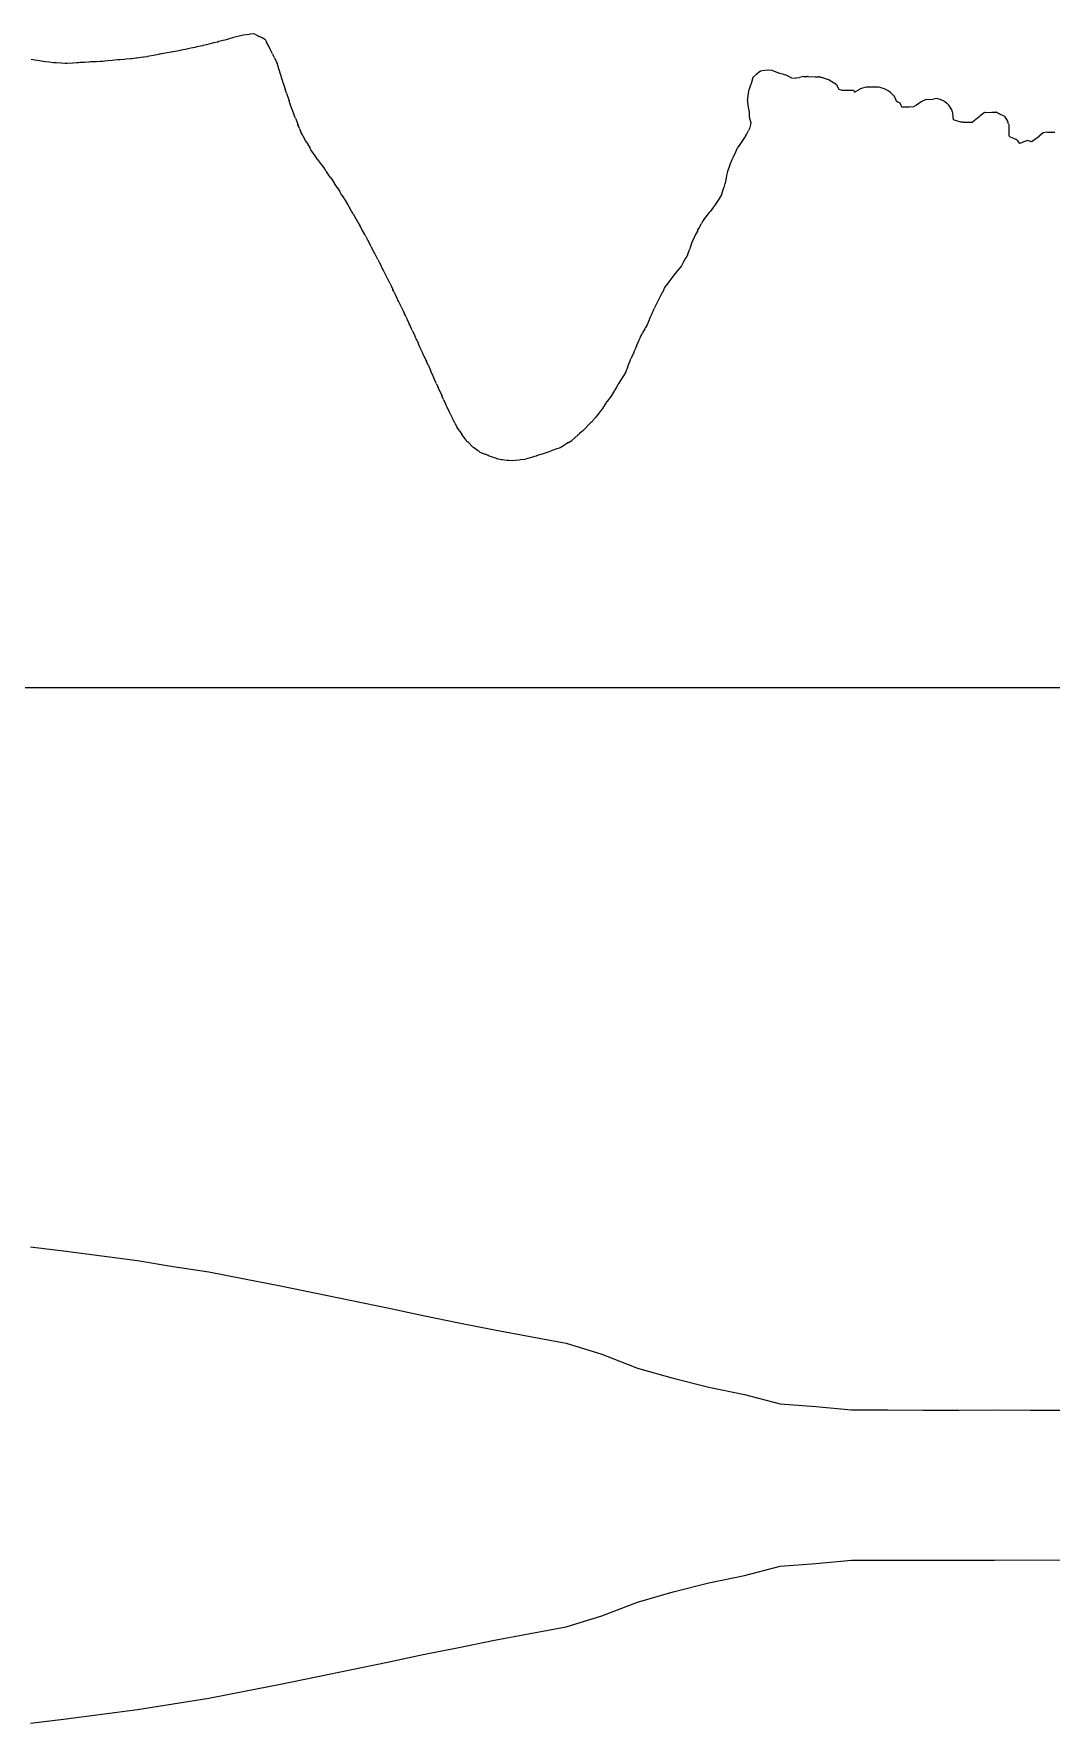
# Model space of a CAD drawing. Extents: x -27 to 218, y -64 to 34.
# Drawn here: x 67.72 to 95.78, y -61.37 to -14.77 of the extents above; entities that cross this region are included whole.
import ezdxf

# ---------------------------------------------------------------- set-up
doc = ezdxf.new("R2010")
doc.units = 0

msp = doc.modelspace()

# ---------------------------------------------------------------- linework, layer by layer
at = {"layer": 'BOUNDING_BOX'}
msp.add_line((-26.9146, -32.804), (150.3456, -32.804), dxfattribs=at)
at = {"layer": 'MIDPLANE_Z0_OUTLINE'}
for p, q in [((73.1317, -14.9062), (73.0194, -14.9359)), ((73.1976, -14.8885), (73.1317, -14.9062)), ((73.2615, -14.8713), (73.1976, -14.8885)), ((73.3444, -14.8496), (73.2615, -14.8713)), ((73.4567, -14.8202), (73.3444, -14.8496)), ((73.5031, -14.8134), (73.4567, -14.8202)), ((73.6687, -14.7891), (73.5031, -14.8134)), ((73.6694, -14.789), (73.6687, -14.7891)), ((73.6741, -14.7884), (73.6694, -14.789)), ((73.7746, -14.7747), (73.6741, -14.7884)), ((73.7817, -14.7737), (73.7746, -14.7747)), ((73.8119, -14.7884), (73.7817, -14.7737)), ((73.8119, -14.7884), (73.9347, -14.8481)), ((73.9944, -14.879), (73.9347, -14.8481)), ((74.1067, -14.9371), (73.9944, -14.879)), ((71.0694, -15.3614), (70.8567, -15.404)), ((71.1657, -15.3421), (71.0694, -15.3614)), ((71.177, -15.34), (71.1657, -15.3421)), ((71.1817, -15.3391), (71.177, -15.34)), ((71.2279, -15.3303), (71.1817, -15.3391)), ((71.2497, -15.3261), (71.2279, -15.3303)), ((71.3944, -15.2996), (71.2497, -15.3261)), ((71.5067, -15.279), (71.3944, -15.2996)), ((71.541, -15.2725), (71.5067, -15.279)), ((71.5649, -15.2679), (71.541, -15.2725)), ((71.7194, -15.2397), (71.5649, -15.2679)), ((71.8317, -15.2191), (71.7194, -15.2397)), ((71.8972, -15.2051), (71.8317, -15.2191)), ((71.9677, -15.1901), (71.8972, -15.2051)), ((72.0444, -15.1746), (71.9677, -15.1901)), ((72.1567, -15.1519), (72.0444, -15.1746)), ((72.2146, -15.1381), (72.1567, -15.1519)), ((72.3188, -15.1134), (72.2146, -15.1381)), ((72.3694, -15.1014), (72.3188, -15.1134)), ((72.3852, -15.0976), (72.3694, -15.1014)), ((72.4674, -15.0786), (72.3852, -15.0976)), ((72.4817, -15.0753), (72.4674, -15.0786)), ((72.6726, -15.0263), (72.4817, -15.0753)), ((72.6944, -15.0207), (72.6726, -15.0263)), ((72.771, -15.0011), (72.6944, -15.0207)), ((72.771, -15.0011), (72.7821, -14.9983)), ((72.7821, -14.9983), (72.8067, -14.9922)), ((72.8141, -14.9902), (72.8067, -14.9922)), ((72.819, -14.9888), (72.8141, -14.9902)), ((73.0194, -14.9359), (72.819, -14.9888)), ((74.1191, -14.9608), (74.1067, -14.9371)), ((74.1287, -14.9791), (74.1191, -14.9608)), ((74.1328, -14.9877), (74.1287, -14.9791)), ((74.1393, -15.0011), (74.1328, -14.9877)), ((74.1954, -15.1134), (74.1393, -15.0011)), ((74.2367, -15.1961), (74.1954, -15.1134)), ((74.2918, -15.3077), (74.2367, -15.1961)), ((74.3008, -15.3261), (74.2918, -15.3077)), ((74.3008, -15.3261), (74.3194, -15.3645)), ((74.3436, -15.4143), (74.3194, -15.3645)), ((67.7533, -15.5045), (67.6441, -15.4841)), ((67.8194, -15.515), (67.7533, -15.5045)), ((67.9317, -15.5327), (67.8194, -15.515)), ((67.9801, -15.5379), (67.9317, -15.5327)), ((68.0386, -15.5442), (67.9801, -15.5379)), ((68.1444, -15.5578), (68.0386, -15.5442)), ((68.2567, -15.5723), (68.1444, -15.5578)), ((68.2976, -15.5738), (68.2567, -15.5723)), ((68.3327, -15.5752), (68.2976, -15.5738)), ((68.4694, -15.586), (68.3327, -15.5752)), ((68.5817, -15.5949), (68.4694, -15.586)), ((68.6151, -15.5939), (68.5817, -15.5949)), ((68.6397, -15.5931), (68.6151, -15.5939)), ((68.7944, -15.5825), (68.6397, -15.5931)), ((68.9067, -15.5748), (68.7944, -15.5825)), ((68.9518, -15.5712), (68.9067, -15.5748)), ((68.9896, -15.5682), (68.9518, -15.5712)), ((69.1194, -15.5618), (68.9896, -15.5682)), ((69.2317, -15.5563), (69.1194, -15.5618)), ((69.2854, -15.5509), (69.2317, -15.5563)), ((69.3372, -15.5456), (69.2854, -15.5509)), ((69.4444, -15.5432), (69.3372, -15.5456)), ((69.5567, -15.5408), (69.4444, -15.5432)), ((69.6148, -15.5349), (69.5567, -15.5408)), ((69.6794, -15.5285), (69.6148, -15.5349)), ((69.7694, -15.5196), (69.6794, -15.5285)), ((69.8817, -15.5085), (69.7694, -15.5196)), ((69.941, -15.5036), (69.8817, -15.5085)), ((70.0371, -15.4957), (69.941, -15.5036)), ((70.0944, -15.4899), (70.0371, -15.4957)), ((70.2067, -15.4785), (70.0944, -15.4899)), ((70.2558, -15.4744), (70.2067, -15.4785)), ((70.3948, -15.463), (70.2558, -15.4744)), ((70.4194, -15.4606), (70.3948, -15.463)), ((70.5317, -15.4497), (70.4194, -15.4606)), ((70.5528, -15.4468), (70.5317, -15.4497)), ((70.6155, -15.4384), (70.5528, -15.4468)), ((70.7444, -15.4211), (70.6155, -15.4384)), ((70.7644, -15.4184), (70.7444, -15.4211)), ((70.8441, -15.406), (70.7644, -15.4184)), ((70.8567, -15.404), (70.8441, -15.406)), ((74.3555, -15.4384), (74.3436, -15.4143)), ((74.3555, -15.4384), (74.4317, -15.5929)), ((74.4397, -15.6184), (74.4317, -15.5929)), ((74.4455, -15.6373), (74.4397, -15.6184)), ((74.4472, -15.6424), (74.4455, -15.6373)), ((74.4499, -15.6511), (74.4472, -15.6424)), ((74.4844, -15.7634), (74.4499, -15.6511)), ((74.522, -15.8859), (74.4844, -15.7634)), ((87.7567, -15.8071), (87.6444, -15.8996)), ((87.8079, -15.799), (87.7567, -15.8071)), ((87.9576, -15.7753), (87.8079, -15.799)), ((87.9694, -15.7801), (87.9576, -15.7753)), ((88.0817, -15.7909), (87.9694, -15.7801)), ((88.0962, -15.7965), (88.0817, -15.7909)), ((88.2154, -15.8424), (88.0962, -15.7965)), ((88.2944, -15.8664), (88.2154, -15.8424)), ((74.5378, -15.9352), (74.522, -15.8859)), ((74.5509, -15.9761), (74.5378, -15.9352)), ((74.5851, -16.0884), (74.5509, -15.9761)), ((74.599, -16.1339), (74.5851, -16.0884)), ((74.599, -16.1339), (74.6444, -16.2741)), ((74.6444, -16.2741), (74.6532, -16.3011)), ((74.6541, -16.3042), (74.6532, -16.3011)), ((74.6773, -16.3805), (74.6541, -16.3042)), ((87.4317, -16.3988), (87.4469, -16.3011)), ((87.4562, -16.2766), (87.4469, -16.3011)), ((87.4581, -16.2706), (87.4562, -16.2766)), ((87.5163, -16.0884), (87.4581, -16.2706)), ((87.518, -16.0833), (87.5163, -16.0884)), ((87.5528, -15.9761), (87.518, -16.0833)), ((87.6444, -15.8996), (87.5528, -15.9761)), ((88.4067, -15.9004), (88.2944, -15.8664)), ((88.4182, -15.9031), (88.4067, -15.9004)), ((88.4679, -15.9149), (88.4182, -15.9031)), ((88.58, -15.9729), (88.4679, -15.9149)), ((88.5863, -15.9761), (88.58, -15.9729)), ((88.5863, -15.9761), (88.6194, -15.9854)), ((88.6194, -15.9854), (88.7142, -15.9937)), ((88.7142, -15.9937), (88.7317, -15.9922)), ((88.7317, -15.9922), (88.838, -15.9761)), ((88.9444, -15.9505), (88.838, -15.9761)), ((88.9444, -15.9505), (89.0275, -15.9518)), ((89.0275, -15.9518), (89.0567, -15.9523)), ((89.0779, -15.955), (89.0567, -15.9523)), ((89.0779, -15.955), (89.2694, -15.958)), ((89.2694, -15.958), (89.3385, -15.9591)), ((89.3385, -15.9591), (89.3817, -15.9598)), ((89.3958, -15.962), (89.3817, -15.9598)), ((89.3958, -15.962), (89.4475, -15.9761)), ((89.4475, -15.9761), (89.4705, -15.9833)), ((89.4705, -15.9833), (89.5944, -16.0218)), ((89.5944, -16.0218), (89.6452, -16.0376)), ((89.6452, -16.0376), (89.7067, -16.0781)), ((89.7067, -16.0781), (89.7069, -16.0782)), ((89.7069, -16.0782), (89.7231, -16.0884)), ((89.7231, -16.0884), (89.8433, -16.1646)), ((89.8433, -16.1646), (89.9194, -16.2968)), ((89.9194, -16.2968), (89.9225, -16.3)), ((89.9225, -16.3), (89.9236, -16.3011)), ((89.9236, -16.3011), (90.0046, -16.3282)), ((90.3567, -16.3824), (90.498, -16.3011)), ((90.5128, -16.2955), (90.498, -16.3011)), ((90.5694, -16.2742), (90.5128, -16.2955)), ((90.6817, -16.2483), (90.5694, -16.2742)), ((90.6874, -16.2485), (90.6817, -16.2483)), ((90.7326, -16.2503), (90.6874, -16.2485)), ((90.8944, -16.2451), (90.7326, -16.2503)), ((91.0067, -16.2415), (90.8944, -16.2451)), ((91.0156, -16.2433), (91.0067, -16.2415)), ((91.0564, -16.2515), (91.0156, -16.2433)), ((91.1938, -16.2996), (91.0564, -16.2515)), ((91.198, -16.3011), (91.1938, -16.2996)), ((91.198, -16.3011), (91.2194, -16.3118)), ((74.6881, -16.4134), (74.6773, -16.3805)), ((74.6881, -16.4134), (74.7567, -16.6228)), ((74.7573, -16.6243), (74.7567, -16.6228)), ((74.7576, -16.6252), (74.7573, -16.6243)), ((74.7577, -16.6255), (74.7576, -16.6252)), ((74.7579, -16.6261), (74.7577, -16.6255)), ((74.7986, -16.7384), (74.7579, -16.6261)), ((74.844, -16.8639), (74.7986, -16.7384)), ((87.3985, -16.6261), (87.4296, -16.4134)), ((87.3985, -16.6261), (87.4001, -16.6398)), ((87.4001, -16.6398), (87.4019, -16.6559)), ((87.4019, -16.6559), (87.4142, -16.7384)), ((87.4142, -16.7384), (87.4298, -16.8432)), ((87.4317, -16.3988), (87.4296, -16.4134)), ((90.0046, -16.3282), (90.0317, -16.332)), ((90.0317, -16.332), (90.1037, -16.3302)), ((90.1037, -16.3302), (90.2444, -16.3268)), ((90.2444, -16.3268), (90.3246, -16.3332)), ((90.3246, -16.3332), (90.3567, -16.3824)), ((91.2194, -16.3118), (91.2872, -16.3457)), ((91.2872, -16.3457), (91.3317, -16.3778)), ((91.3317, -16.3778), (91.3355, -16.3817)), ((91.3355, -16.3817), (91.3663, -16.4134)), ((91.3663, -16.4134), (91.454, -16.5038)), ((91.498, -16.609), (91.454, -16.5038)), ((91.5051, -16.6261), (91.498, -16.609)), ((91.5051, -16.6261), (91.5444, -16.6502)), ((91.5444, -16.6502), (91.6068, -16.6761)), ((91.6068, -16.6761), (91.6258, -16.7384)), ((91.6258, -16.7384), (91.6567, -16.8016)), ((92.0462, -16.7472), (91.9817, -16.7873)), ((92.0603, -16.7384), (92.0462, -16.7472)), ((92.1944, -16.655), (92.0603, -16.7384)), ((92.2158, -16.6417), (92.1944, -16.655)), ((92.2409, -16.6261), (92.2158, -16.6417)), ((92.3067, -16.5936), (92.2409, -16.6261)), ((92.3422, -16.5906), (92.3067, -16.5936)), ((92.3422, -16.5906), (92.5194, -16.5732)), ((92.6317, -16.5621), (92.5194, -16.5732)), ((92.64, -16.5638), (92.6317, -16.5621)), ((92.6848, -16.573), (92.64, -16.5638)), ((92.8104, -16.6242), (92.6848, -16.573)), ((92.815, -16.6261), (92.8104, -16.6242)), ((92.815, -16.6261), (92.8444, -16.6458)), ((92.8444, -16.6458), (92.9, -16.6829)), ((92.9, -16.6829), (92.9559, -16.7384)), ((92.9559, -16.7384), (92.9567, -16.7392)), ((92.9569, -16.7394), (92.9567, -16.7392)), ((93.0381, -16.8697), (92.9569, -16.7394)), ((74.8625, -16.9119), (74.844, -16.8639)), ((74.8776, -16.9511), (74.8625, -16.9119)), ((74.9185, -17.0634), (74.8776, -16.9511)), ((74.9321, -17.1007), (74.9185, -17.0634)), ((74.9321, -17.1007), (74.9694, -17.1956)), ((74.9694, -17.1956), (75.001, -17.2761)), ((87.4298, -16.8432), (87.4317, -16.8562)), ((87.4317, -16.8562), (87.4453, -16.9375)), ((87.4453, -16.9375), (87.4468, -16.9511)), ((87.4468, -16.9511), (87.4468, -17.0634)), ((87.4468, -17.0634), (87.4857, -17.1966)), ((87.4915, -17.2163), (87.4815, -17.2761)), ((87.4857, -17.1966), (87.4915, -17.2163)), ((91.6826, -16.8008), (91.6567, -16.8016)), ((91.8109, -16.7969), (91.6826, -16.8008)), ((91.8694, -16.7936), (91.8109, -16.7969)), ((91.9817, -16.7873), (91.8694, -16.7936)), ((93.0575, -16.934), (93.0381, -16.8697)), ((93.0627, -16.9511), (93.0575, -16.934)), ((93.0769, -17.0634), (93.0627, -16.9511)), ((93.0873, -17.1455), (93.0769, -17.0634)), ((93.1694, -17.1734), (93.0873, -17.1455)), ((93.2817, -17.2116), (93.1694, -17.1734)), ((93.2844, -17.2115), (93.2817, -17.2116)), ((93.3498, -17.208), (93.2844, -17.2115)), ((93.3498, -17.208), (93.4944, -17.2124)), ((93.4944, -17.2124), (93.6035, -17.2158)), ((93.6035, -17.2158), (93.6067, -17.2159)), ((93.7918, -17.0634), (93.6067, -17.2159)), ((93.8194, -17.0406), (93.7918, -17.0634)), ((93.924, -16.9545), (93.8194, -17.0406)), ((93.9281, -16.9511), (93.924, -16.9545)), ((93.9317, -16.9488), (93.9281, -16.9511)), ((93.9346, -16.9482), (93.9317, -16.9488)), ((93.9346, -16.9482), (94.1444, -16.9401)), ((94.1444, -16.9401), (94.1802, -16.9387)), ((94.1802, -16.9387), (94.2567, -16.9357)), ((94.2686, -16.9392), (94.2567, -16.9357)), ((94.2686, -16.9392), (94.3019, -16.9511)), ((94.3019, -16.9511), (94.335, -16.9687)), ((94.335, -16.9687), (94.4694, -17.0402)), ((94.4694, -17.0402), (94.4846, -17.0482)), ((94.4846, -17.0482), (94.4943, -17.0634)), ((94.4943, -17.0634), (94.5709, -17.1833)), ((94.5709, -17.1833), (94.5817, -17.2003)), ((94.6018, -17.256), (94.5817, -17.2003)), ((75.0038, -17.2837), (75.001, -17.2761)), ((75.0226, -17.3352), (75.0038, -17.2837)), ((75.0439, -17.3884), (75.0226, -17.3352)), ((75.0439, -17.3884), (75.0817, -17.4829)), ((75.1012, -17.5175), (75.0817, -17.4829)), ((75.1243, -17.5585), (75.1012, -17.5175)), ((75.1352, -17.5771), (75.1243, -17.5585)), ((75.1492, -17.6011), (75.1352, -17.5771)), ((75.2123, -17.7134), (75.1492, -17.6011)), ((87.3194, -17.6351), (87.2669, -17.7134)), ((87.3204, -17.6336), (87.3194, -17.6351)), ((87.3423, -17.6011), (87.3204, -17.6336)), ((87.3423, -17.6011), (87.3723, -17.549)), ((87.3723, -17.549), (87.4317, -17.4455)), ((87.4562, -17.3884), (87.4317, -17.4455)), ((87.4815, -17.2761), (87.4562, -17.3884)), ((94.6018, -17.256), (94.6064, -17.2761)), ((94.6064, -17.2761), (94.607, -17.3145)), ((94.607, -17.3145), (94.6083, -17.3884)), ((94.6083, -17.3884), (94.6116, -17.5712)), ((94.6116, -17.5712), (94.6182, -17.6011)), ((94.6182, -17.6011), (94.6284, -17.6057)), ((94.6284, -17.6057), (94.7944, -17.6805)), ((94.7944, -17.6805), (94.8244, -17.6835)), ((94.8244, -17.6835), (94.8354, -17.7134)), ((95.4444, -17.6036), (95.2886, -17.7134)), ((95.4444, -17.6036), (95.4479, -17.6011)), ((95.5567, -17.5037), (95.4479, -17.6011)), ((95.6749, -17.483), (95.5567, -17.5037)), ((95.6749, -17.483), (95.7694, -17.4836)), ((95.7694, -17.4836), (95.8752, -17.4843)), ((75.2419, -17.7659), (75.2123, -17.7134)), ((75.2419, -17.7659), (75.2944, -17.8541)), ((75.2944, -17.8541), (75.3374, -17.9261)), ((75.3416, -17.9336), (75.3374, -17.9261)), ((75.3623, -17.9705), (75.3416, -17.9336)), ((75.404, -18.0384), (75.3623, -17.9705)), ((75.404, -18.0384), (75.4067, -18.0429)), ((75.4101, -18.0476), (75.4067, -18.0429)), ((75.493, -18.1648), (75.4101, -18.0476)), ((75.5326, -18.2197), (75.493, -18.1648)), ((87.0677, -18.0384), (87.0026, -18.1779)), ((87.1067, -17.9516), (87.0677, -18.0384)), ((87.1214, -17.9282), (87.1067, -17.9516)), ((87.1227, -17.9261), (87.1214, -17.9282)), ((87.148, -17.8862), (87.1227, -17.9261)), ((87.1505, -17.8824), (87.148, -17.8862)), ((87.2669, -17.7134), (87.1505, -17.8824)), ((94.8354, -17.7134), (94.9067, -17.8022)), ((94.9568, -17.782), (94.9067, -17.8022)), ((95.1146, -17.7182), (94.9568, -17.782)), ((95.1194, -17.7197), (95.1146, -17.7182)), ((95.2317, -17.7534), (95.1194, -17.7197)), ((95.2762, -17.7221), (95.2317, -17.7534)), ((95.2886, -17.7134), (95.2762, -17.7221)), ((75.5552, -18.2511), (75.5326, -18.2197)), ((75.5552, -18.2511), (75.6194, -18.3414)), ((75.6285, -18.3543), (75.6194, -18.3414)), ((75.6352, -18.3634), (75.6285, -18.3543)), ((75.6352, -18.3634), (75.7317, -18.496)), ((75.7494, -18.5217), (75.7317, -18.496)), ((75.7643, -18.5435), (75.7494, -18.5217)), ((75.7736, -18.5571), (75.7643, -18.5435)), ((75.7867, -18.5761), (75.7736, -18.5571)), ((75.8637, -18.6884), (75.7867, -18.5761)), ((86.8478, -18.5761), (86.8265, -18.6819)), ((86.8689, -18.5159), (86.8478, -18.5761)), ((86.8835, -18.4743), (86.8689, -18.5159)), ((86.9265, -18.3634), (86.8835, -18.4743)), ((86.9687, -18.2511), (86.9265, -18.3634)), ((86.9944, -18.1955), (86.9687, -18.2511)), ((87.0026, -18.1779), (86.9944, -18.1955)), ((75.8966, -18.7363), (75.8637, -18.6884)), ((75.8966, -18.7363), (75.9444, -18.8059)), ((75.9444, -18.8059), (76.0099, -18.9011)), ((76.0144, -18.9076), (76.0099, -18.9011)), ((76.029, -18.9289), (76.0144, -18.9076)), ((76.052, -18.9623), (76.029, -18.9289)), ((76.0567, -18.9692), (76.052, -18.9623)), ((76.0843, -19.0134), (76.0567, -18.9692)), ((76.0843, -19.0134), (76.1554, -19.1274)), ((86.6808, -19.2261), (86.7464, -19.0134)), ((86.7802, -18.9027), (86.7464, -19.0134)), ((86.7804, -18.9011), (86.7802, -18.9024)), ((86.7802, -18.9024), (86.7802, -18.9027)), ((86.7804, -18.9011), (86.7815, -18.8949)), ((86.7815, -18.8949), (86.7817, -18.8935)), ((86.8252, -18.6884), (86.7817, -18.8935)), ((86.8265, -18.6819), (86.8252, -18.6884)), ((76.1973, -19.1946), (76.1554, -19.1274)), ((76.2169, -19.2261), (76.1973, -19.1946)), ((76.2169, -19.2261), (76.2694, -19.3104)), ((76.2802, -19.3277), (76.2694, -19.3104)), ((76.2868, -19.3384), (76.2802, -19.3277)), ((76.2868, -19.3384), (76.3817, -19.4907)), ((76.3944, -19.5128), (76.3817, -19.4907)), ((76.4038, -19.5291), (76.3944, -19.5128)), ((76.4087, -19.5376), (76.4038, -19.5291)), ((76.4164, -19.5511), (76.4087, -19.5376)), ((76.4808, -19.6634), (76.4164, -19.5511)), ((86.4567, -19.5641), (86.3775, -19.6634)), ((86.4638, -19.5552), (86.4567, -19.5641)), ((86.4672, -19.5511), (86.4638, -19.5552)), ((86.4752, -19.5361), (86.4672, -19.5511)), ((86.4791, -19.5287), (86.4752, -19.5361)), ((86.6062, -19.3384), (86.4791, -19.5287)), ((86.6694, -19.2431), (86.6062, -19.3384)), ((86.6705, -19.2416), (86.6694, -19.2431)), ((86.6808, -19.2261), (86.6705, -19.2416)), ((76.5222, -19.7356), (76.4808, -19.6634)), ((76.5222, -19.7356), (76.5944, -19.8617)), ((76.5944, -19.8617), (76.6027, -19.8761)), ((76.6041, -19.8786), (76.6027, -19.8761)), ((76.6406, -19.9422), (76.6041, -19.8786)), ((76.667, -19.9884), (76.6406, -19.9422)), ((76.667, -19.9884), (76.7067, -20.0577)), ((86.0573, -20.1439), (86.1317, -20.0056)), ((86.1419, -19.9884), (86.1317, -20.0056)), ((86.1819, -19.9202), (86.1419, -19.9884)), ((86.2078, -19.8761), (86.1819, -19.9202)), ((86.3444, -19.7048), (86.2078, -19.8761)), ((86.3523, -19.695), (86.3444, -19.7048)), ((86.3775, -19.6634), (86.3523, -19.695)), ((76.7259, -20.0933), (76.7067, -20.0577)), ((76.757, -20.1508), (76.7259, -20.0933)), ((76.7692, -20.1736), (76.757, -20.1508)), ((76.784, -20.2011), (76.7692, -20.1736)), ((76.8444, -20.3134), (76.784, -20.2011)), ((76.8707, -20.3621), (76.8444, -20.3134)), ((76.8707, -20.3621), (76.9194, -20.4527)), ((76.9194, -20.4527), (76.9589, -20.5261)), ((85.8988, -20.4603), (85.8689, -20.5261)), ((85.9208, -20.4121), (85.8988, -20.4603)), ((85.9704, -20.3134), (85.9208, -20.4121)), ((86.0194, -20.2152), (85.9704, -20.3134)), ((86.0231, -20.2079), (86.0194, -20.2152)), ((86.0265, -20.2011), (86.0231, -20.2079)), ((86.0265, -20.2011), (86.0573, -20.1439)), ((76.9629, -20.5335), (76.9589, -20.5261)), ((76.9844, -20.5734), (76.9629, -20.5335)), ((77.0194, -20.6384), (76.9844, -20.5734)), ((77.0194, -20.6384), (77.0317, -20.6614)), ((77.0427, -20.6827), (77.0317, -20.6614)), ((77.0962, -20.7866), (77.0427, -20.6827)), ((77.1125, -20.8184), (77.0962, -20.7866)), ((77.1292, -20.8511), (77.1125, -20.8184)), ((77.1869, -20.9634), (77.1292, -20.8511)), ((77.2065, -21.0014), (77.1869, -20.9634)), ((85.6944, -20.9654), (85.6397, -21.0685)), ((85.6955, -20.9634), (85.6944, -20.9654)), ((85.6967, -20.9612), (85.6955, -20.9634)), ((85.7438, -20.8766), (85.6967, -20.9612)), ((85.758, -20.8511), (85.7438, -20.8766)), ((85.758, -20.8511), (85.7816, -20.781)), ((85.7816, -20.781), (85.8067, -20.7065)), ((85.8303, -20.6384), (85.8067, -20.7065)), ((85.8477, -20.5879), (85.8303, -20.6384)), ((85.8689, -20.5261), (85.8477, -20.5879)), ((77.2065, -21.0014), (77.2444, -21.0754)), ((77.2444, -21.0754), (77.2962, -21.1761)), ((77.3002, -21.1839), (77.2962, -21.1761)), ((77.3167, -21.2161), (77.3002, -21.1839)), ((77.3539, -21.2884), (77.3167, -21.2161)), ((77.3539, -21.2884), (77.3567, -21.294)), ((77.36, -21.3006), (77.3567, -21.294)), ((77.4254, -21.4324), (77.36, -21.3006)), ((77.4425, -21.4671), (77.4254, -21.4324)), ((85.3694, -21.4341), (85.3145, -21.5011)), ((85.4817, -21.2976), (85.3694, -21.4341)), ((85.4894, -21.2884), (85.4817, -21.2976)), ((85.5479, -21.2179), (85.4894, -21.2884)), ((85.5826, -21.1761), (85.5479, -21.2179)), ((85.6397, -21.0685), (85.5826, -21.1761)), ((77.4592, -21.5011), (77.4425, -21.4671)), ((77.5148, -21.6134), (77.4592, -21.5011)), ((77.5329, -21.6499), (77.5148, -21.6134)), ((77.5329, -21.6499), (77.5694, -21.7239)), ((77.5694, -21.7239), (77.6199, -21.8261)), ((77.6239, -21.834), (77.6199, -21.8261)), ((77.6404, -21.8674), (77.6239, -21.834)), ((77.6755, -21.9384), (77.6404, -21.8674)), ((85.0804, -21.8529), (85.0444, -21.9179)), ((85.0953, -21.8261), (85.0804, -21.8529)), ((85.0953, -21.8261), (85.1151, -21.7922)), ((85.1151, -21.7922), (85.1567, -21.7211)), ((85.2341, -21.6134), (85.1567, -21.7211)), ((85.2603, -21.5768), (85.2341, -21.6134)), ((85.3145, -21.5011), (85.2603, -21.5768)), ((77.6755, -21.9384), (77.6817, -21.951)), ((77.6883, -21.9646), (77.6817, -21.951)), ((77.7466, -22.0862), (77.6883, -21.9646)), ((77.7617, -22.118), (77.7466, -22.0862)), ((77.7774, -22.1511), (77.7617, -22.118)), ((77.8311, -22.2634), (77.7774, -22.1511)), ((77.8516, -22.3062), (77.8311, -22.2634)), ((77.8516, -22.3062), (77.8944, -22.3961)), ((84.7981, -22.4276), (84.8317, -22.3529)), ((84.8744, -22.2634), (84.8317, -22.3529)), ((84.8949, -22.2202), (84.8744, -22.2634)), ((84.9277, -22.1511), (84.8949, -22.2202)), ((84.9746, -22.0548), (84.9277, -22.1511)), ((85.019, -21.9638), (84.9746, -22.0548)), ((85.0331, -21.9384), (85.019, -21.9638)), ((85.0444, -21.9179), (85.0331, -21.9384)), ((77.8944, -22.3961), (77.9326, -22.4761)), ((77.9363, -22.4837), (77.9326, -22.4761)), ((77.9566, -22.5263), (77.9363, -22.4837)), ((77.9863, -22.5884), (77.9566, -22.5263)), ((77.9863, -22.5884), (78.0067, -22.6311)), ((78.0216, -22.663), (78.0067, -22.6311)), ((78.0607, -22.7471), (78.0216, -22.663)), ((78.0721, -22.7717), (78.0607, -22.7471)), ((78.0856, -22.8011), (78.0721, -22.7717)), ((78.1376, -22.9134), (78.0856, -22.8011)), ((84.6321, -22.8011), (84.5896, -22.8754)), ((84.6712, -22.7062), (84.6321, -22.8011)), ((84.7194, -22.5894), (84.6712, -22.7062)), ((84.7199, -22.5884), (84.7194, -22.5894)), ((84.7202, -22.5877), (84.7199, -22.5884)), ((84.7643, -22.5), (84.7202, -22.5877)), ((84.7763, -22.4761), (84.7643, -22.5)), ((84.7763, -22.4761), (84.7981, -22.4276)), ((78.1635, -22.9693), (78.1376, -22.9134)), ((78.1635, -22.9693), (78.2194, -23.0903)), ((78.2194, -23.0903), (78.236, -23.1261)), ((78.2381, -23.1308), (78.236, -23.1261)), ((78.2662, -23.1916), (78.2381, -23.1308)), ((78.2879, -23.2384), (78.2662, -23.1916)), ((78.2879, -23.2384), (78.3317, -23.3328)), ((84.3944, -23.2547), (84.3534, -23.3558)), ((84.4011, -23.2384), (84.3944, -23.2547)), ((84.4057, -23.2271), (84.4011, -23.2384)), ((84.4429, -23.149), (84.4057, -23.2271)), ((84.4538, -23.1261), (84.4429, -23.149)), ((84.4538, -23.1261), (84.4734, -23.0868)), ((84.4734, -23.0868), (84.5067, -23.0198)), ((84.5678, -22.9134), (84.5067, -23.0198)), ((84.5896, -22.8754), (84.5678, -22.9134)), ((78.3486, -23.3699), (78.3317, -23.3328)), ((78.3687, -23.4141), (78.3486, -23.3699)), ((78.3756, -23.4294), (78.3687, -23.4141)), ((78.3853, -23.4511), (78.3756, -23.4294)), ((78.4361, -23.5634), (78.3853, -23.4511)), ((78.4699, -23.638), (78.4361, -23.5634)), ((78.526, -23.7625), (78.4699, -23.638)), ((78.5322, -23.7761), (78.526, -23.7625)), ((84.1663, -23.7761), (84.1727, -23.7609)), ((84.1727, -23.7609), (84.1817, -23.7391)), ((84.2631, -23.5634), (84.1817, -23.7391)), ((84.27, -23.5484), (84.2631, -23.5634)), ((84.3146, -23.4511), (84.27, -23.5484)), ((84.3534, -23.3558), (84.3146, -23.4511)), ((78.5322, -23.7761), (78.5444, -23.8033)), ((78.5709, -23.862), (78.5444, -23.8033)), ((78.5828, -23.8884), (78.5709, -23.862)), ((78.5828, -23.8884), (78.6567, -24.0516)), ((78.6658, -24.0718), (78.6567, -24.0516)), ((78.6721, -24.0857), (78.6658, -24.0718)), ((78.6746, -24.0914), (78.6721, -24.0857)), ((78.6789, -24.1011), (78.6746, -24.0914)), ((78.7291, -24.2134), (78.6789, -24.1011)), ((78.7724, -24.3104), (78.7291, -24.2134)), ((83.9753, -24.2134), (83.8567, -24.4101)), ((83.9795, -24.2062), (83.9753, -24.2134)), ((84.0421, -24.1011), (83.9795, -24.2062)), ((84.0643, -24.0415), (84.0421, -24.1011)), ((84.0694, -24.0279), (84.0643, -24.0415)), ((84.1221, -23.8884), (84.0694, -24.0279)), ((84.1535, -23.8043), (84.1221, -23.8884)), ((84.1617, -23.7864), (84.1535, -23.8043)), ((84.1663, -23.7761), (84.1617, -23.7864)), ((78.8094, -24.3929), (78.7724, -24.3104)), ((78.8243, -24.4261), (78.8094, -24.3929)), ((78.8243, -24.4261), (78.8694, -24.528)), ((78.8726, -24.5352), (78.8694, -24.528)), ((78.874, -24.5384), (78.8726, -24.5352)), ((78.874, -24.5384), (78.9699, -24.7511)), ((83.733, -24.6114), (83.6487, -24.7511)), ((83.7444, -24.5924), (83.733, -24.6114)), ((83.7774, -24.5384), (83.7444, -24.5924)), ((83.8275, -24.4553), (83.7774, -24.5384)), ((83.8389, -24.4383), (83.8275, -24.4553)), ((83.8471, -24.4261), (83.8389, -24.4383)), ((83.8471, -24.4261), (83.8513, -24.4191)), ((83.8513, -24.4191), (83.8567, -24.4101)), ((78.971, -24.7537), (78.9699, -24.7511)), ((78.9735, -24.7594), (78.971, -24.7537)), ((78.9794, -24.7725), (78.9735, -24.7594)), ((78.9817, -24.7777), (78.9794, -24.7725)), ((79.0205, -24.8634), (78.9817, -24.7777)), ((79.0205, -24.8634), (79.0748, -24.9831)), ((79.1014, -25.0388), (79.0748, -24.9831)), ((79.1192, -25.0761), (79.1014, -25.0388)), ((79.1698, -25.1884), (79.1192, -25.0761)), ((83.4194, -25.0843), (83.3517, -25.1726)), ((83.4258, -25.0761), (83.4194, -25.0843)), ((83.4258, -25.0761), (83.4367, -25.0601)), ((83.4367, -25.0601), (83.5317, -24.9207)), ((83.5715, -24.8634), (83.5317, -24.9207)), ((83.6097, -24.8078), (83.5715, -24.8634)), ((83.6487, -24.7511), (83.6097, -24.8078)), ((79.1774, -25.2054), (79.1698, -25.1884)), ((79.1774, -25.2054), (79.1944, -25.2399)), ((79.1944, -25.2399), (79.274, -25.4011)), ((79.2767, -25.4072), (79.274, -25.4011)), ((79.2841, -25.4237), (79.2767, -25.4072)), ((79.3028, -25.4606), (79.2841, -25.4237)), ((79.3067, -25.4684), (79.3028, -25.4606)), ((79.3311, -25.5134), (79.3067, -25.4684)), ((79.3311, -25.5134), (79.3972, -25.6356)), ((83.0649, -25.5134), (82.8817, -25.7043)), ((83.073, -25.5048), (83.0649, -25.5134)), ((83.0944, -25.4823), (83.073, -25.5048)), ((83.1722, -25.4011), (83.0944, -25.4823)), ((83.1722, -25.4011), (83.1839, -25.387)), ((83.1839, -25.387), (83.2067, -25.3596)), ((83.3397, -25.1884), (83.2067, -25.3596)), ((83.3517, -25.1726), (83.3397, -25.1884)), ((79.4376, -25.6946), (79.3972, -25.6356)), ((79.4592, -25.7261), (79.4376, -25.6946)), ((79.4592, -25.7261), (79.5194, -25.8307)), ((79.5223, -25.8356), (79.5194, -25.8307)), ((79.5244, -25.8384), (79.5223, -25.8356)), ((79.5244, -25.8384), (79.6317, -25.9817)), ((79.6493, -26.0024), (79.6317, -25.9817)), ((79.6636, -26.0192), (79.6493, -26.0024)), ((79.6822, -26.0337), (79.6636, -26.0192)), ((79.7046, -26.0511), (79.6822, -26.0337)), ((79.8142, -26.1634), (79.7046, -26.0511)), ((82.4444, -26.0572), (82.3791, -26.0985)), ((82.4541, -26.0511), (82.4444, -26.0572)), ((82.4541, -26.0511), (82.4606, -26.0471)), ((82.4606, -26.0471), (82.5567, -25.9881)), ((82.7288, -25.8384), (82.5567, -25.9881)), ((82.7546, -25.8156), (82.7288, -25.8384)), ((82.7694, -25.8026), (82.7546, -25.8156)), ((82.8574, -25.7261), (82.7694, -25.8026)), ((82.8574, -25.7261), (82.866, -25.7183)), ((82.866, -25.7183), (82.8817, -25.7043)), ((79.8291, -26.1787), (79.8142, -26.1634)), ((79.8444, -26.1898), (79.8291, -26.1787)), ((79.9567, -26.2709), (79.8444, -26.1898)), ((79.9883, -26.29), (79.9567, -26.2709)), ((80.0223, -26.3106), (79.9883, -26.29)), ((80.0223, -26.3106), (80.1694, -26.369)), ((80.1694, -26.369), (80.1874, -26.3761)), ((80.1917, -26.3784), (80.1874, -26.3761)), ((80.2486, -26.4092), (80.1917, -26.3784)), ((80.2747, -26.4208), (80.2486, -26.4092)), ((80.2817, -26.4239), (80.2747, -26.4208)), ((80.4754, -26.4884), (80.2817, -26.4239)), ((80.4754, -26.4884), (80.4897, -26.4931)), ((80.4944, -26.4943), (80.4897, -26.4931)), ((80.6067, -26.5224), (80.4944, -26.4943)), ((80.6438, -26.5264), (80.6067, -26.5224)), ((80.768, -26.5398), (80.6438, -26.5264)), ((80.8194, -26.5441), (80.768, -26.5398)), ((80.9317, -26.5533), (80.8194, -26.5441)), ((80.9936, -26.545), (80.9317, -26.5533)), ((81.1026, -26.5303), (80.9936, -26.545)), ((81.1444, -26.5259), (81.1026, -26.5303)), ((81.2567, -26.5144), (81.1444, -26.5259)), ((81.3065, -26.4994), (81.2567, -26.5144)), ((81.3427, -26.4884), (81.3065, -26.4994)), ((81.4694, -26.4497), (81.3427, -26.4884)), ((81.5248, -26.433), (81.4694, -26.4497)), ((81.5688, -26.4218), (81.5248, -26.433)), ((81.5817, -26.4185), (81.5688, -26.4218)), ((81.6623, -26.3897), (81.5817, -26.4185)), ((81.7005, -26.3761), (81.6623, -26.3897)), ((81.7944, -26.3496), (81.7005, -26.3761)), ((81.9067, -26.3182), (81.7944, -26.3496)), ((81.9686, -26.2893), (81.9067, -26.3182)), ((82.0154, -26.2674), (81.9686, -26.2893)), ((82.1194, -26.2308), (82.0154, -26.2674)), ((82.2317, -26.1915), (82.1194, -26.2308)), ((82.2765, -26.1634), (82.2317, -26.1915)), ((82.3791, -26.0985), (82.2765, -26.1634))]:
    msp.add_line(p, q, dxfattribs=at)
at = {"layer": 'Z_EXTENT_ENVELOPE'}
for p, q in [((67.6242, -48.2336), (68.609, -48.353)), ((68.609, -48.353), (69.5938, -48.4835)), ((69.5938, -48.4835), (70.5786, -48.613)), ((70.5786, -48.613), (71.5633, -48.7721)), ((71.5633, -48.7721), (72.5481, -48.9259)), ((72.5481, -48.9259), (73.5329, -49.1213)), ((73.5329, -49.1213), (74.5177, -49.3099)), ((74.5177, -49.3099), (75.5024, -49.509)), ((75.5024, -49.509), (76.4872, -49.7146)), ((76.4872, -49.7146), (77.472, -49.9201)), ((77.472, -49.9201), (78.4568, -50.1256)), ((78.4568, -50.1256), (79.4416, -50.3262)), ((79.4416, -50.3262), (80.4263, -50.5237)), ((80.4263, -50.5237), (81.4111, -50.7118)), ((81.4111, -50.7118), (82.3959, -50.891)), ((82.3959, -50.891), (83.3807, -51.1951)), ((83.3807, -51.1951), (84.3655, -51.5766)), ((84.3655, -51.5766), (85.3502, -51.8599)), ((85.3502, -51.8599), (86.335, -52.1024)), ((86.335, -52.1024), (87.3198, -52.31)), ((87.3198, -52.31), (88.3046, -52.5613)), ((88.3046, -52.5613), (89.2894, -52.6349)), ((89.2894, -52.6349), (90.2741, -52.7336)), ((90.2741, -52.7336), (91.2589, -52.7348)), ((91.2589, -52.7348), (92.2437, -52.7351)), ((92.2437, -52.7351), (93.2285, -52.735)), ((93.2285, -52.735), (94.2132, -52.7348)), ((94.2132, -52.7348), (95.198, -52.7357)), ((95.198, -52.7357), (96.1828, -52.7349)), ((86.335, -57.5056), (87.3198, -57.2981)), ((87.3198, -57.2981), (88.3046, -57.0468)), ((88.3046, -57.0468), (89.2894, -56.9731)), ((89.2894, -56.9731), (90.2741, -56.8744)), ((90.2741, -56.8744), (91.2589, -56.8733)), ((91.2589, -56.8733), (92.2437, -56.8729)), ((92.2437, -56.8729), (93.2285, -56.873)), ((93.2285, -56.873), (94.2132, -56.8733)), ((94.2132, -56.8733), (95.198, -56.8723)), ((95.198, -56.8723), (96.1828, -56.8732)), ((84.3655, -58.0315), (85.3502, -57.7482)), ((85.3502, -57.7482), (86.335, -57.5056)), ((83.3807, -58.413), (84.3655, -58.0315)), ((82.3959, -58.7171), (83.3807, -58.413)), ((79.4416, -59.2818), (80.4263, -59.0843)), ((80.4263, -59.0843), (81.4111, -58.8963)), ((81.4111, -58.8963), (82.3959, -58.7171)), ((77.472, -59.6879), (78.4568, -59.4825)), ((78.4568, -59.4825), (79.4416, -59.2818)), ((74.5177, -60.2981), (75.5024, -60.099)), ((75.5024, -60.099), (76.4872, -59.8935)), ((76.4872, -59.8935), (77.472, -59.6879)), ((72.5481, -60.6821), (73.5329, -60.4867)), ((73.5329, -60.4867), (74.5177, -60.2981)), ((69.5938, -61.1245), (70.5786, -60.9951)), ((70.5786, -60.9951), (71.5633, -60.8359)), ((71.5633, -60.8359), (72.5481, -60.6821)), ((67.6242, -61.3744), (68.609, -61.2551)), ((68.609, -61.2551), (69.5938, -61.1245))]:
    msp.add_line(p, q, dxfattribs=at)

doc.saveas('drawing.dxf')
